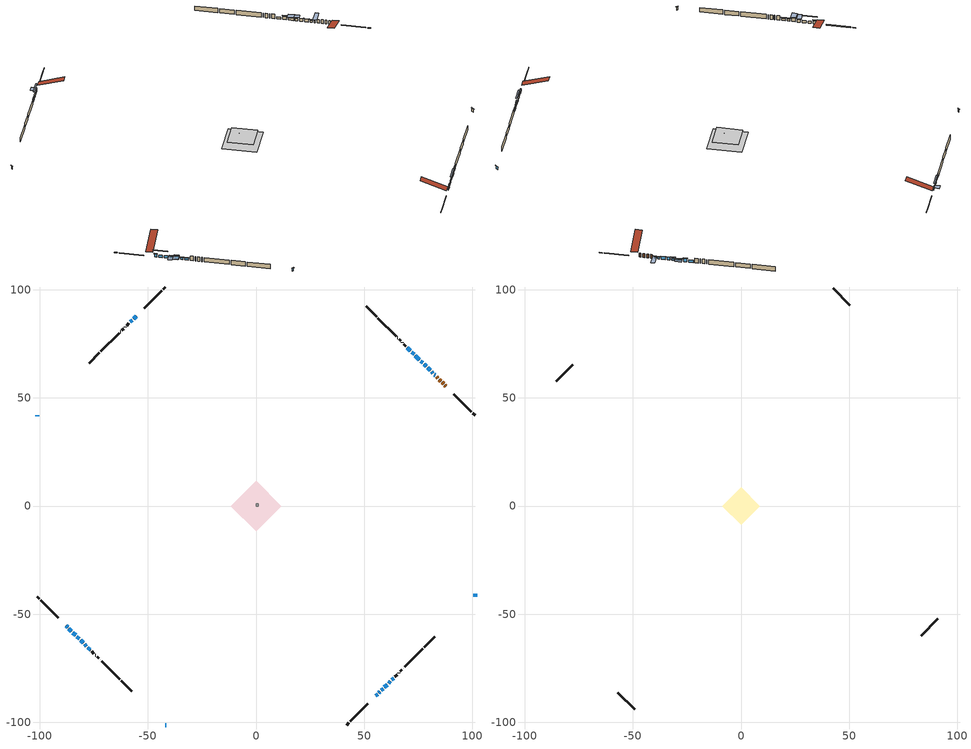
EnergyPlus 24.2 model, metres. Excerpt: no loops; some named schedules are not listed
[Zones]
conditioned space
 floor outside (Floor1 construction): -2.48,0 0,2.48 2.48,0 0,-2.48 z0
 floor outside (Floor2 construction): -3.28,0 0,3.28 3.28,0 0,-3.28 z0
 floor adiabatic (AdiabaticFloorConstruction): -11.78,0 0,11.78 11.78,0 0,-11.78 z0
 floor foundation (Slab1 construction): -8.3,3.08 -3.08,8.3 8.3,-3.08 3.08,-8.3 z0
 wall outside (RimJoist1 construction): 41.93,-101.23 42.93,-100.23 / -101.23,-41.93 -100.23,-42.93 / -41.93,101.23 -42.93,100.23 / 101.23,41.93 100.23,42.93 z0:0.3
 wall outside (RimJoist2 construction): 43.59,-99.57 51.72,-91.44 / -99.57,-43.59 -91.44,-51.72 / -43.59,99.57 -51.72,91.44 / 99.57,43.59 91.44,51.72 z0:0.3
 wall outside (AdiabaticWallConstruction 1): 87.8,55.36 87.33,55.83 / 86.67,56.49 86.06,57.1 / 85.4,57.76 84.76,58.4 / 84.1,59.06 83.47,59.69 z0:2.03
 wall outside (AdiabaticWallConstruction): 82.82,60.34 82.44,60.72 z0:0.94; 55.36,-87.8 56.19,-86.97 z0:0.46; -101.23,41.93 -101.23,41.37 / -41.93,-101.23 -41.37,-101.23 / 56.85,-86.32 57.24,-85.92 / 59.38,-83.78 60.6,-82.56 / 80.51,62.65 79.29,63.87 / 78.64,64.52 77.67,65.49 / -82.77,-60.39 -81.73,-61.43 / 101.23,-41.93 101.23,-40.56 z0:1.47; 57.9,-85.26 58.72,-84.44 / 81.78,61.38 81.17,61.99 z0:0.97; -87.8,-55.36 -87.11,-56.05 z0:1.6; 77.01,66.15 76.18,66.98 z0:1.37; -86.46,-56.7 -85.34,-57.82 / 61.26,-81.9 62.08,-81.08 / 75.53,67.63 73.7,69.46 / -55.36,87.8 -56.58,86.58 / -57.24,85.92 -58.07,85.09 / -79.2,-63.96 -78.37,-64.79 / -77.71,-65.45 -76.6,-66.56 / 62.74,-80.42 63.57,-79.6 z0:1.17; -84.69,-58.47 -83.43,-59.73 / 71.34,71.82 69.99,73.17 z0:1.22; -81.07,-62.09 -79.85,-63.31 z0:1.93; 73.04,70.12 72,71.16 z0:1.78
 wall outside (Wall1 construction): 64.22,-78.94 65.24,-77.92 / -75.94,-67.22 -74.93,-68.24 / -58.72,84.44 -59.74,83.42 / 69.33,73.83 68.31,74.85 z0:2.44
 wall outside (Wall2 construction): 65.9,-77.27 66.02,-77.14 / -74.27,-68.89 -74.14,-69.02 / -60.4,82.76 -60.52,82.64 / 67.66,75.5 67.53,75.63 z0:2.44
 wall outside (Wall3 construction): 66.68,-76.48 67.44,-75.72 / -73.49,-69.67 -72.72,-70.44 / -61.18,81.98 -61.94,81.22 / 66.87,76.29 66.11,77.05 z0:2.44
 wall outside (Wall4 construction): 68.1,-75.06 68.17,-74.99 / -72.06,-71.1 -72,-71.17 / -62.6,80.56 -62.67,80.49 / 65.45,77.71 65.38,77.78 z0:2.44
 wall outside (Wall5 construction): 68.83,-74.34 77.18,-65.98 / -71.34,-71.82 -62.98,-80.18 / -63.33,79.83 -71.68,71.48 / 64.73,78.43 56.37,86.79 z0:2.44
 wall outside (Wall6 construction): 77.84,-65.32 82.62,-60.54 / -62.32,-80.84 -57.54,-85.62 / -72.34,70.82 -77.12,66.04 / 55.71,87.45 50.93,92.23 z0:2.44
 window (WindowConstruction 23): 82.81,60.35 82.44,60.72 z0:0.94
 window (WindowConstruction 7): 55.36,-87.8 56.19,-86.97 z0:0.46
 window (WindowConstruction 8): -101.23,41.93 -101.23,41.37 z0:1.47
 window (WindowConstruction 9): -41.93,-101.23 -41.37,-101.23 z0:1.47
 window (WindowConstruction 10): 56.85,-86.31 57.24,-85.92 z0:1.47
 window (WindowConstruction 11): 57.9,-85.26 58.72,-84.44 z0:0.97
 window (WindowConstruction 12): 59.38,-83.78 60.6,-82.56 z0:1.47
 window (WindowConstruction 13): 81.78,61.38 81.17,61.99 z0:0.97
 window (WindowConstruction 14): 80.51,62.65 79.29,63.87 z0:1.47
 window (WindowConstruction 24): -87.8,-55.36 -87.11,-56.05 z0:1.6
 window (WindowConstruction 15): 78.64,64.52 77.67,65.49 z0:1.47
 window (WindowConstruction 25): 77.01,66.15 76.18,66.98 z0:1.37
 window (WindowConstruction 16): -86.46,-56.7 -85.34,-57.82 z0:1.17
 window (WindowConstruction 17): 61.26,-81.9 62.08,-81.08 z0:1.17
 window (WindowConstruction 18): 75.53,67.63 73.7,69.46 z0:1.17
 window (WindowConstruction 19): -55.36,87.8 -56.58,86.58 z0:1.17
 window (WindowConstruction 20): -57.24,85.92 -58.07,85.09 z0:1.17
 window (WindowConstruction): -84.69,-58.47 -83.43,-59.73 z0:1.22
 window (WindowConstruction 21): -82.77,-60.39 -81.73,-61.43 z0:1.47
 window (WindowConstruction 22): -81.07,-62.09 -79.85,-63.31 z0:1.93
 window (WindowConstruction 1): -79.2,-63.97 -78.37,-64.79 z0:1.17
 window (WindowConstruction 2): 73.04,70.12 72,71.16 z0:1.78
 window (WindowConstruction 3): -77.71,-65.45 -76.6,-66.56 z0:1.17
 window (WindowConstruction 4): 101.23,-41.93 101.23,-40.56 z0:1.47
 window (WindowConstruction 5): 62.74,-80.42 63.56,-79.6 z0:1.17
 window (WindowConstruction 6): 71.34,71.82 69.99,73.17 z0:1.22
 door (Door): 87.8,55.36 87.33,55.83 z0:2.03
 door (Door 1): 86.67,56.49 86.06,57.1 z0:2.03
 door (Door 2): 85.4,57.76 84.76,58.4 z0:2.03
 door (Door 3): 84.1,59.06 83.47,59.69 z0:2.03
 ceiling adiabatic (AdiabaticFloorConstruction): 0,-11.78 11.78,0 0,11.78 -11.78,0 z0
furnace airloop ret air zone
 floor adiabatic (AdiabaticConst): 0,0 0,1 1,1 1,0 z0
 wall adiabatic (AdiabaticConst): 0,1 0,0 1,0 1,1 0,1 z0:1
 ceiling adiabatic (AdiabaticConst): 1,0 1,1 0,1 0,0 z1
attic - vented
 floor to conditioned space (Floor3 construction Reversed): -8.64,0 0,8.64 8.64,0 0,-8.64 z2.44
 floor to conditioned space (Floor4 construction Reversed): -2.77,0 0,2.77 2.77,0 0,-2.77 z2.44
 wall outside (Wall7 construction): 83.28,-59.88 90.96,-52.2 / -56.88,-86.28 -49.2,-93.96 / -77.78,65.38 -85.46,57.7 / 50.27,92.89 42.59,100.57 z0:2.44
 roof outside (Roof1 construction): 54.71,-88.45,2.44 45.88,-79.63,6.6 43.55,-81.95,6.6 52.38,-90.78,2.44; -88.45,-54.71,2.44 -79.63,-45.88,6.6 -81.95,-43.55,6.6 -90.78,-52.38,2.44; -54.71,88.45,2.44 -45.88,79.63,6.6 -43.55,81.95,6.6 -52.38,90.78,2.44; 88.45,54.71,2.44 79.63,45.88,6.6 81.95,43.55,6.6 90.78,52.38,2.44
shading: 82.01,61.15 83.25,59.92 87.34,64.01 86.1,65.25 z1.55; 56.4,-86.76 55.15,-88.01 55.48,-88.33 56.73,-87.09 z0.76; -101.23,41.07 -101.23,42.23 -101.53,42.23 -101.53,41.07 z1.77; -41.07,-101.23 -42.23,-101.23 -42.23,-101.53 -41.07,-101.53 z1.77; 57.45,-85.71 56.64,-86.53 56.96,-86.85 57.78,-86.03 z1.77; 58.93,-84.23 57.69,-85.47 57.9,-85.69 59.15,-84.44 z1.26; 60.81,-82.35 59.17,-83.99 59.38,-84.2 61.02,-82.56 z1.77; 80.96,62.2 81.99,61.17 82.32,61.49 81.28,62.53 z1.26; 79.08,64.08 80.72,62.44 80.94,62.65 79.29,64.29 z1.77; -86.9,-56.26 -88.01,-55.15 -88.33,-55.48 -87.23,-56.58 z1.9; 77.46,65.7 78.85,64.31 79.06,64.52 77.67,65.92 z1.77; 75.75,67.41 77.44,65.72 78.73,67.01 77.05,68.7 z1.98; -83.41,-59.75 -88.39,-54.77 -88.72,-55.09 -83.73,-60.08 z3.91; 64.02,-79.14 59.32,-83.84 59.64,-84.17 64.35,-79.47 z3.91; 73.49,69.67 75.74,67.42 77.68,69.36 75.42,71.61 z1.47; -56.79,86.37 -55.15,88.01 -57.09,89.95 -58.73,88.3 z1.47; -60,83.16 -55.3,87.86 -55.63,88.18 -60.33,83.48 z3.91; -81.52,-61.64 -82.98,-60.18 -85.57,-62.77 -84.11,-64.23 z1.77; -79.64,-63.52 -81.29,-61.88 -83.87,-64.46 -82.23,-66.11 z2.23; -78.16,-65 -79.41,-63.75 -79.73,-64.08 -78.48,-65.33 z1.47; 71.79,71.37 73.25,69.91 73.46,70.12 72,71.58 z2.08; -76.39,-66.77 -77.92,-65.24 -78.25,-65.56 -76.71,-67.1 z1.47; 101.23,-40.26 101.23,-42.23 101.53,-42.23 101.53,-40.26 z1.77; 63.78,-79.38 62.53,-80.63 62.85,-80.96 64.1,-79.71 z1.47
[Building]
Building 1: Terrain=Suburbs
[Site:Location]
Calgary Intl AP_AB: Latitude {deg}=51.11; Longitude {deg}=-114.02; Time Zone {hr}=-7; Elevation {m}=1084; Keep Site Location Information=Yes
[Site:GroundTemperature:Shallow]
0.326196, -1.55603, -1.70677, -0.813554, 2.7722, 6.34125, 9.43543, 11.3955, 11.562, 9.96783, 6.95256, 3.49299
[Site:WaterMainsTemperature]
Calculation Method=Schedule; Temperature Schedule=mains temperature schedule
[Material] Roughness=Rough; Thermal Absorptance=0.9
Name | Thickness {m} | Conductivity {W/m-K} | Density {kg/m3} | Specific Heat {J/kg-K} | Solar Absorptance | Visible Absorptance
asphalt or fiberglass shingles | 0.00635 | 0.162714 | 1121.4 | 1465.45 | 0.4 | 0.4
ceiling loosefill ins | 0.169333 | 0.0480833 | 16.02 | 1046.75 | 0.7 | 0.7
ceiling stud and cavity | 0.1397 | 0.14504 | 65.682 | 1177.47 | 0.7 | 0.7
ceiling stud and cavity 1 | 0.1397 | 0.144512 | 65.682 | 1177.47 | 0.7 | 0.7
concrete 4.0 in. | 0.1016 | 1.803125 | 2242.8 | 837.4 | 0.7 | 0.7
door material | 0.04445 | 0.0451087 | 512.64 | 1214.23 | 0.7 | 0.7
door material 1 | 0.04445 | 0.0639163 | 512.64 | 1214.23 | 0.7 | 0.7
floor covering | 0.0127 | 0.0433444 | 54.468 | 1339.84 | 0.6 | 0.6
floor rigid ins | 0.103632 | 0.029427 | 32.04 | 1214.23 | 0.7 | 0.7
floor rigid ins 1; wall rigid ins 1 | 0.512978 | 0.029427 | 32.04 | 1214.23 | 0.7 | 0.7
floor stud and cavity | 0.1397 | 0.137931 | 92.3553 | 1139.71 | 0.7 | 0.7
floor stud and cavity 1 | 0.1397 | 0.136039 | 92.3553 | 1139.71 | 0.7 | 0.7
floor stud and cavity 2 | 0.1397 | 1.75129 | 37.0049 | 1207.88 | 0.7 | 0.7
furniture material conditioned space 1 | 0.1524 | 0.115458 | 640.8 | 1214.23 | 0.6 | 0.6
gypsum board | 0.0127 | 0.160291 | 801 | 837.4 | 0.6 | 0.6
osb sheathing 0.5 in. | 0.0127 | 0.115458 | 512.64 | 1214.23 | 0.7 | 0.7
osb sheathing 0.75 in. | 0.01905 | 0.115458 | 512.64 | 1214.23 | 0.7 | 0.7
osb sheathing 2.0 in. | 0.0508 | 0.115458 | 512.64 | 1214.23 | 0.7 | 0.7
rim joist rigid ins; wall rigid ins | 0.051816 | 0.029427 | 32.04 | 1214.23 | 0.7 | 0.7
rim joist stud and cavity | 0.0508 | 0.0516488 | 125.044 | 1163.47 | 0.6 | 0.6
rim joist stud and cavity 1 | 0.0508 | 0.0496917 | 125.044 | 1163.47 | 0.6 | 0.6
wall stud and cavity | 0.1397 | 0.251873 | 139.0536 | 1170.24 | 0.7 | 0.7
wall stud and cavity 1 | 0.1397 | 0.148021 | 139.0536 | 1170.24 | 0.7 | 0.7
wall stud and cavity 2 | 0.1397 | 0.144253 | 139.0536 | 1170.24 | 0.7 | 0.7
wall stud and cavity 3 | 0.1397 | 0.0740787 | 139.0536 | 1170.24 | 0.7 | 0.7
wall stud and cavity 4 | 0.1397 | 0.219171 | 139.0536 | 1170.24 | 0.7 | 0.7
wall stud and cavity 5 | 0.1397 | 0.224124 | 139.0536 | 1170.24 | 0.7 | 0.7
wall stud and cavity 6 | 0.0889 | 6.9971 | 50.32683 | 1063.81 | 0.6 | 0.6
wall stud and cavity 7 | 0.0889 | 0.380278 | 52.3479 | 1209.89 | 0.7 | 0.7
wall stud and cavity 8 | 0.0889 | 0.391764 | 83.0341 | 1211.67 | 0.7 | 0.7
wood siding | 0.0254 | 0.102417 | 544.68 | 1172.36 | 0.4 | 0.4
wood siding 1 | 0.00254 | 0.102417 | 544.68 | 1172.36 | 0.4 | 0.4
wood siding 2; wood siding 3; wood siding 4 | 0.0254 | 0.102417 | 544.68 | 1172.36 | 0.7 | 0.7
[Material:NoMass]
Adiabatic: Roughness=Rough; Thermal Resistance {m2-K/W}=176.1; Thermal Absorptance=0.9; Solar Absorptance=0.7; Visible Absorptance=0.7
[WindowMaterial:SimpleGlazingSystem]
Name | U-Factor {W/m2-K} | Solar Heat Gain Coefficient
WindowMaterial | 2.78563 | 0.68
WindowMaterial 1 | 0.980591 | 0.25
WindowMaterial 10 | 1.00841 | 0.24
WindowMaterial 11 | 1.0016 | 0.24
WindowMaterial 12 | 2.77711 | 0.55
WindowMaterial 13 | 2.77995 | 0.57
WindowMaterial 14 | 0.926082 | 0.25
WindowMaterial 15 | 2.79414 | 0.63
WindowMaterial 16 | 2.75497 | 0.59
WindowMaterial 17 | 2.779381 | 0.66
WindowMaterial 18 | 2.78052 | 0.67
WindowMaterial 2 | 0.907912 | 0.26
WindowMaterial 3 | 2.78847 | 0.61
WindowMaterial 4 | 0.934031 | 0.25
WindowMaterial 5 | 2.78449 | 0.59
WindowMaterial 6 | 2.79017 | 0.63
WindowMaterial 7 | 2.76405 | 0.47
WindowMaterial 8 | 2.77314 | 0.52
WindowMaterial 9 | 2.76462 | 0.62
[Construction]
AdiabaticConst: Adiabatic
AdiabaticFloorConstruction: floor stud and cavity 2, floor rigid ins 1, osb sheathing 0.75 in., floor covering
AdiabaticWallConstruction: wood siding 3, wall rigid ins 1, wall stud and cavity 7, gypsum board
AdiabaticWallConstruction 1: wood siding 4, wall rigid ins 1, wall stud and cavity 7, gypsum board
Door; Door 1; Door 2: door material
Door 3: door material 1
Floor1 construction: floor stud and cavity, floor rigid ins, osb sheathing 0.75 in., floor covering
Floor2 construction: floor stud and cavity 1, floor rigid ins, osb sheathing 0.75 in., floor covering
Floor3 construction Reversed: gypsum board, ceiling stud and cavity, ceiling loosefill ins
Floor4 construction Reversed: gypsum board, ceiling stud and cavity 1, ceiling loosefill ins
furniture construction conditioned space 1: furniture material conditioned space 1
PartitionWallConstruction: gypsum board, wall stud and cavity 8, gypsum board
RimJoist1 construction: wood siding 2, rim joist rigid ins, osb sheathing 2.0 in., rim joist stud and cavity
RimJoist2 construction: wood siding 2, rim joist rigid ins, osb sheathing 2.0 in., rim joist stud and cavity 1
Roof1 construction: asphalt or fiberglass shingles
Slab1 construction: concrete 4.0 in.
Wall1 construction: wood siding, wall rigid ins, osb sheathing 0.5 in., wall stud and cavity, gypsum board
Wall2 construction: wood siding, osb sheathing 0.5 in., wall stud and cavity 1, gypsum board
Wall3 construction: wood siding, osb sheathing 0.5 in., wall stud and cavity 2, gypsum board
Wall4 construction: wood siding, osb sheathing 0.5 in., wall stud and cavity 3, gypsum board
Wall5 construction: wood siding, wall rigid ins, osb sheathing 0.5 in., wall stud and cavity 4, gypsum board
Wall6 construction: wood siding, wall rigid ins, osb sheathing 0.5 in., wall stud and cavity 5, gypsum board
Wall7 construction: wood siding 1, wall stud and cavity 6
WindowConstruction: WindowMaterial
WindowConstruction 1: WindowMaterial 1
WindowConstruction 10: WindowMaterial 9
WindowConstruction 11: WindowMaterial 10
WindowConstruction 12; WindowConstruction 14: WindowMaterial 11
WindowConstruction 13: WindowMaterial 12
WindowConstruction 15; WindowConstruction 4: WindowMaterial 4
WindowConstruction 16; WindowConstruction 3: WindowMaterial 3
WindowConstruction 17; WindowConstruction 20; WindowConstruction 5: WindowMaterial 5
WindowConstruction 18; WindowConstruction 19: WindowMaterial 13
WindowConstruction 2: WindowMaterial 2
WindowConstruction 21: WindowMaterial 14
WindowConstruction 22: WindowMaterial 15
WindowConstruction 23: WindowMaterial 16
WindowConstruction 24: WindowMaterial 17
WindowConstruction 25: WindowMaterial 18
WindowConstruction 6: WindowMaterial 6
WindowConstruction 7: WindowMaterial 7
WindowConstruction 8; WindowConstruction 9: WindowMaterial 8
[Zone] Multiplier=1
Name | Volume {m3} | Part of Total Floor Area
attic - vented | 111.229 | Yes
conditioned space | 802.3 | Yes
furnace airloop ret air zone | 1 | No
[Space]
Name | Zone | Volume {m3} | Space Type
attic - vented 1 | attic - vented | 111.229
conditioned space 1 | conditioned space | 802.3
furnace airloop ret air space | furnace airloop ret air zone |  | Plenum Space Type
[OtherEquipment] Design Level Calculation Method=EquipmentLevel
Name | Fuel Type | Zone or ZoneList or Space or SpaceList | Schedule | Design Level {W} | Fraction Latent | Fraction Radiant | Fraction Lost
furnace airloop_0 RetCondToDZ; furnace airloop_0 SupCondToDZ; furnace airloop_0 SupSensLkToDZ | None | attic - vented 1 | Always On Discrete | 0 | 0 | 0 | 0
furnace airloop_0 SupLatLkToDZ | None | attic - vented 1 | Always On Discrete | 0 | 1 | 0 | 0
clothes dryer 1 | Electricity | conditioned space 1 | clothes dryer schedule | 0 | 0.015 | 0.081 | 0.85
cooking range 1 | Electricity | conditioned space 1 | cooking range schedule | 0 | 0.08 | 0.432 | 0.2
furnace airloop_0 SupCondToLv; furnace airloop_0 SupSensLkToCond; mech vent house fan sensible load | None | conditioned space 1 | Always On Discrete | 0 | 0 | 0 | 0
furnace airloop_0 SupLatLkToCond; mech vent house fan latent load | None | conditioned space 1 | Always On Discrete | 0 | 1 | 0 | 0
general water use latent | None | conditioned space 1 | general water use schedule | 62.594 | 1 | 0 | 0
general water use sensible | None | conditioned space 1 | general water use schedule | -61.6891 | 0 | 0.6 | 0
water heater energy adjustment1 | NaturalGas | conditioned space 1 | Always On Discrete | 0.01 | 0 | 0 | 1
furnace airloop_0 RetCondToRP; furnace airloop_0 RetSensLkToRP | None | furnace airloop ret air space | Always On Discrete | 0 | 0 | 0 | 0
furnace airloop_0 RetLatLkToRP | None | furnace airloop ret air space | Always On Discrete | 0 | 1 | 0 | 0
[ZoneInfiltration:DesignFlowRate] Schedule=Always On Discrete; Design Flow Rate Calculation Method=Flow/Zone; Design Flow Rate {m3/s}=0
Name | Zone or ZoneList or Space or SpaceList
attic_vented 1 duct leakage imbalance infil flow | attic - vented 1
infil flow; natural vent flow; whole house fan flow | conditioned space 1
[ZoneInfiltration:EffectiveLeakageArea]
infil attic - vented 1: Zone or Space=attic - vented 1; Schedule=Always On Discrete; Effective Air Leakage Area {cm2}=5641.03; Stack Coefficient=0.00045897; Wind Coefficient=1.44748e-05
[ZoneMixing] Schedule=Always On Continuous; Design Flow Rate Calculation Method=Flow/Zone; Design Flow Rate {m3/s}=0
Name | Zone or Space | Source Zone or Space
furnace airloop_0 ZoneMixCondToDZ mix; whole house fan mix | attic - vented | conditioned space
furnace airloop_0 ZoneMixDZToCond mix | conditioned space | attic - vented
[SurfaceProperty:ExposedFoundationPerimeter]
Slab1: Exposed Perimeter Calculation Method=TotalExposedPerimeter; Total Exposed Perimeter {m}=46.939
[InternalMass] Zone or ZoneList=conditioned space; Space or SpaceList=conditioned space 1
Name | Construction | Surface Area {m2}
furniture mass conditioned space 1 | furniture construction conditioned space 1 | 171.96
partition wall mass | PartitionWallConstruction | 429.899
[Lights]
interior lighting: Zone or ZoneList or Space or SpaceList=conditioned space 1; Schedule=interior lighting schedule; Design Level Calculation Method=LightingLevel; Lighting Level {W}=343.2; Return Air Fraction=0; Fraction Radiant=0.6; Fraction Visible=0.2; Fraction Replaceable=1
[People]
occupants: Zone or ZoneList or Space or SpaceList=conditioned space 1; Number of People Schedule=occupants schedule; Number of People Calculation Method=People; Number of People=3; Fraction Radiant=0.314171; Sensible Heat Fraction=0.56303; Activity Level Schedule=occupants activity schedule; Carbon Dioxide Generation Rate {m3/s-W}=0; Enable ASHRAE 55 Comfort Warnings=No; Mean Radiant Temperature Calculation Type=EnclosureAveraged
[ElectricEquipment] Zone or ZoneList or Space or SpaceList=conditioned space 1; Design Level Calculation Method=EquipmentLevel
Name | Schedule | Design Level {W} | Fraction Latent | Fraction Radiant | Fraction Lost
clothes dryer | clothes dryer schedule | 140.772 | 0.015 | 0.081 | 0.85
clothes washer | clothes washer schedule | 32.1985 | 0.03 | 0.162 | 0.7
cooking range | cooking range schedule | 215.147 | 0.08 | 0.432 | 0.2
dishwasher | dishwasher schedule | 66.8632 | 0.3 | 0.18 | 0.4
fridge | fridge schedule | 72.9452 | 0 | 0.6 | 0
mech vent bath fan 0 | mech vent bath fan 0 schedule | 50.2 | 0 | 0 | 1
mech vent bath fan 1 | mech vent bath fan 1 schedule | 50.2 | 0 | 0 | 1
mech vent bath fan 2 | mech vent bath fan 2 schedule | 50.2 | 0 | 0 | 1
mech vent house fan | mech vent house fan schedule | 0 | 0 | 0 | 1
mech vent house fan cfis | mech vent house fan cfis schedule | 0 | 0 | 0 | 0
mech vent range fan 0 | mech vent range fan 0 schedule | 57 | 0 | 0 | 1
misc plug loads | misc plug loads schedule | 494.7 | 0.045 | 0.513 | 0.1
whole house fan | Always On Discrete | 0 | 0 | 0 | 1
[SpaceList]
Plenum Space Type: furnace airloop ret air space
[AirLoopHVAC:ReturnPlenum]
Air Loop HVAC Return Plenum 1: Zone=furnace airloop ret air zone
[Foundation:Kiva]
Foundation Kiva 1: Initial Indoor Air Temperature {C}=18; Wall Height Above Grade {m}=0.1016; Wall Depth Below Slab {m}=0.2032
[Foundation:Kiva:Settings]
Soil Conductivity {W/m-K}=0.849921; Soil Density {kg/m3}=1842.3; Soil Specific Heat {J/kg-K}=418.7; Ground Solar Absorptivity=0.9; Ground Thermal Absorptivity=0.9; Ground Surface Roughness {m}=0.03; Far-Field Width {m}=40; Deep-Ground Boundary Condition=ZeroFlux; Deep-Ground Depth {m}=40; Minimum Cell Dimension {m}=0.2; Maximum Cell Growth Coefficient=3; Simulation Timestep=Timestep
[Exterior:Lights]
exterior lighting: Schedule=exterior lighting schedule; Design Level {W}=75.6
[EnergyManagementSystem:Sensor] Output:Variable or Output:Meter Index Key=attic - vented
Name | Output:Variable or Output:Meter
furnace_airloop_0_DZ_T_s | Zone Air Temperature
furnace_airloop_0_DZ_W_s | Zone Mean Air Humidity Ratio
[Schedule:Constant]
Name | Hourly Value
Always On Discrete; Always On Continuous; mech vent house fan schedule; mech vent house fan cfis schedule | 1
occupants activity schedule | 117.228
fridge schedule | 0
[Schedule:Week:Daily]
interior lighting schedule Week Rule - Jan1-Jan27: interior lighting schedule day, interior lighting schedule day, interior lighting schedule day, interior lighting schedule day, interior lighting schedule day, interior lighting schedule day, interior lighting schedule day, interior lighting schedule default day, interior lighting schedule default day, interior lighting schedule default day, interior lighting schedule default day, interior lighting schedule default day
interior lighting schedule Week Rule - Jan28-Feb3: interior lighting schedule day, interior lighting schedule day, interior lighting schedule day, interior lighting schedule day, interior lighting schedule day 1, interior lighting schedule day 1, interior lighting schedule day 1, interior lighting schedule default day, interior lighting schedule default day, interior lighting schedule default day, interior lighting schedule default day, interior lighting schedule default day
interior lighting schedule Week Rule - Feb4-Feb24: interior lighting schedule day 1, interior lighting schedule day 1, interior lighting schedule day 1, interior lighting schedule day 1, interior lighting schedule day 1, interior lighting schedule day 1, interior lighting schedule day 1, interior lighting schedule default day, interior lighting schedule default day, interior lighting schedule default day, interior lighting schedule default day, interior lighting schedule default day
interior lighting schedule Week Rule - Feb25-Mar3: interior lighting schedule day 1, interior lighting schedule day 1, interior lighting schedule day 1, interior lighting schedule day 1, interior lighting schedule day 2, interior lighting schedule day 2, interior lighting schedule day 2, interior lighting schedule default day, interior lighting schedule default day, interior lighting schedule default day, interior lighting schedule default day, interior lighting schedule default day
interior lighting schedule Week Rule - Mar4-Mar31: interior lighting schedule day 2, interior lighting schedule day 2, interior lighting schedule day 2, interior lighting schedule day 2, interior lighting schedule day 2, interior lighting schedule day 2, interior lighting schedule day 2, interior lighting schedule default day, interior lighting schedule default day, interior lighting schedule default day, interior lighting schedule default day, interior lighting schedule default day
interior lighting schedule Week Rule - Apr1-Apr28: interior lighting schedule day 3, interior lighting schedule day 3, interior lighting schedule day 3, interior lighting schedule day 3, interior lighting schedule day 3, interior lighting schedule day 3, interior lighting schedule day 3, interior lighting schedule default day, interior lighting schedule default day, interior lighting schedule default day, interior lighting schedule default day, interior lighting schedule default day
interior lighting schedule Week Rule - Apr29-May5: interior lighting schedule day 3, interior lighting schedule day 3, interior lighting schedule day 4, interior lighting schedule day 4, interior lighting schedule day 4, interior lighting schedule day 4, interior lighting schedule day 4, interior lighting schedule default day, interior lighting schedule default day, interior lighting schedule default day, interior lighting schedule default day, interior lighting schedule default day
interior lighting schedule Week Rule - May6-May26: interior lighting schedule day 4, interior lighting schedule day 4, interior lighting schedule day 4, interior lighting schedule day 4, interior lighting schedule day 4, interior lighting schedule day 4, interior lighting schedule day 4, interior lighting schedule default day, interior lighting schedule default day, interior lighting schedule default day, interior lighting schedule default day, interior lighting schedule default day
interior lighting schedule Week Rule - May27-Jun2: interior lighting schedule day 4, interior lighting schedule day 4, interior lighting schedule day 4, interior lighting schedule day 4, interior lighting schedule day 4, interior lighting schedule day 5, interior lighting schedule day 5, interior lighting schedule default day, interior lighting schedule default day, interior lighting schedule default day, interior lighting schedule default day, interior lighting schedule default day
interior lighting schedule Week Rule - Jun3-Jun30: interior lighting schedule day 5, interior lighting schedule day 5, interior lighting schedule day 5, interior lighting schedule day 5, interior lighting schedule day 5, interior lighting schedule day 5, interior lighting schedule day 5, interior lighting schedule default day, interior lighting schedule default day, interior lighting schedule default day, interior lighting schedule default day, interior lighting schedule default day
interior lighting schedule Week Rule - Jul1-Jul28: interior lighting schedule day 6, interior lighting schedule day 6, interior lighting schedule day 6, interior lighting schedule day 6, interior lighting schedule day 6, interior lighting schedule day 6, interior lighting schedule day 6, interior lighting schedule default day, interior lighting schedule default day, interior lighting schedule default day, interior lighting schedule default day, interior lighting schedule default day
interior lighting schedule Week Rule - Jul29-Aug4: interior lighting schedule day 6, interior lighting schedule day 6, interior lighting schedule day 6, interior lighting schedule day 7, interior lighting schedule day 7, interior lighting schedule day 7, interior lighting schedule day 7, interior lighting schedule default day, interior lighting schedule default day, interior lighting schedule default day, interior lighting schedule default day, interior lighting schedule default day
interior lighting schedule Week Rule - Aug5-Aug25: interior lighting schedule day 7, interior lighting schedule day 7, interior lighting schedule day 7, interior lighting schedule day 7, interior lighting schedule day 7, interior lighting schedule day 7, interior lighting schedule day 7, interior lighting schedule default day, interior lighting schedule default day, interior lighting schedule default day, interior lighting schedule default day, interior lighting schedule default day
interior lighting schedule Week Rule - Aug26-Sep1: interior lighting schedule day 7, interior lighting schedule day 7, interior lighting schedule day 7, interior lighting schedule day 7, interior lighting schedule day 7, interior lighting schedule day 7, interior lighting schedule day 8, interior lighting schedule default day, interior lighting schedule default day, interior lighting schedule default day, interior lighting schedule default day, interior lighting schedule default day
interior lighting schedule Week Rule - Sep2-Sep29: interior lighting schedule day 8, interior lighting schedule day 8, interior lighting schedule day 8, interior lighting schedule day 8, interior lighting schedule day 8, interior lighting schedule day 8, interior lighting schedule day 8, interior lighting schedule default day, interior lighting schedule default day, interior lighting schedule default day, interior lighting schedule default day, interior lighting schedule default day
interior lighting schedule Week Rule - Sep30-Oct6: interior lighting schedule day 8, interior lighting schedule day 9, interior lighting schedule day 9, interior lighting schedule day 9, interior lighting schedule day 9, interior lighting schedule day 9, interior lighting schedule day 9, interior lighting schedule default day, interior lighting schedule default day, interior lighting schedule default day, interior lighting schedule default day, interior lighting schedule default day
interior lighting schedule Week Rule - Oct7-Oct27: interior lighting schedule day 9, interior lighting schedule day 9, interior lighting schedule day 9, interior lighting schedule day 9, interior lighting schedule day 9, interior lighting schedule day 9, interior lighting schedule day 9, interior lighting schedule default day, interior lighting schedule default day, interior lighting schedule default day, interior lighting schedule default day, interior lighting schedule default day
interior lighting schedule Week Rule - Oct28-Nov3: interior lighting schedule day 9, interior lighting schedule day 9, interior lighting schedule day 9, interior lighting schedule day 9, interior lighting schedule day 10, interior lighting schedule day 10, interior lighting schedule day 10, interior lighting schedule default day, interior lighting schedule default day, interior lighting schedule default day, interior lighting schedule default day, interior lighting schedule default day
interior lighting schedule Week Rule - Nov4-Nov24: interior lighting schedule day 10, interior lighting schedule day 10, interior lighting schedule day 10, interior lighting schedule day 10, interior lighting schedule day 10, interior lighting schedule day 10, interior lighting schedule day 10, interior lighting schedule default day, interior lighting schedule default day, interior lighting schedule default day, interior lighting schedule default day, interior lighting schedule default day
interior lighting schedule Week Rule - Nov25-Dec1: interior lighting schedule day 10, interior lighting schedule day 10, interior lighting schedule day 10, interior lighting schedule day 10, interior lighting schedule day 10, interior lighting schedule day 10, interior lighting schedule day 11, interior lighting schedule default day, interior lighting schedule default day, interior lighting schedule default day, interior lighting schedule default day, interior lighting schedule default day
clothes dryer schedule Week Rule - Jan1-Dec31: clothes dryer schedule day, clothes dryer schedule day, clothes dryer schedule day, clothes dryer schedule day, clothes dryer schedule day, clothes dryer schedule day, clothes dryer schedule day, clothes dryer schedule default day, clothes dryer schedule default day, clothes dryer schedule default day, clothes dryer schedule default day, clothes dryer schedule default day
cooking range schedule Week Rule - Jan1-Dec31: cooking range schedule day, cooking range schedule day, cooking range schedule day, cooking range schedule day, cooking range schedule day, cooking range schedule day, cooking range schedule day, cooking range schedule default day, cooking range schedule default day, cooking range schedule default day, cooking range schedule default day, cooking range schedule default day
general water use schedule Week Rule - Jan1-Dec31: general water use schedule day, general water use schedule day, general water use schedule day, general water use schedule day, general water use schedule day, general water use schedule day, general water use schedule day, general water use schedule default day, general water use schedule default day, general water use schedule default day, general water use schedule default day, general water use schedule default day
[Schedule:Year]
interior lighting schedule: interior lighting schedule Week Rule - Jan1-Jan27, 1, 1, 1, 27, interior lighting schedule Week Rule - Jan28-Feb3, 1, 28, 2, 3, interior lighting schedule Week Rule - Feb4-Feb24, 2, 4, 2, 24, interior lighting schedule Week Rule - Feb25-Mar3, 2, 25, 3, 3, interior lighting schedule Week Rule - Mar4-Mar31, 3, 4, 3, 31, interior lighting schedule Week Rule - Apr1-Apr28, 4, 1, 4, 28, interior lighting schedule Week Rule - Apr29-May5, 4, 29, 5, 5, interior lighting schedule Week Rule - May6-May26, 5, 6, 5, 26, interior lighting schedule Week Rule - May27-Jun2, 5, 27, 6, 2, interior lighting schedule Week Rule - Jun3-Jun30, 6, 3, 6, 30, interior lighting schedule Week Rule - Jul1-Jul28, 7, 1, 7, 28, interior lighting schedule Week Rule - Jul29-Aug4, 7, 29, 8, 4, interior lighting schedule Week Rule - Aug5-Aug25, 8, 5, 8, 25, interior lighting schedule Week Rule - Aug26-Sep1, 8, 26, 9, 1, interior lighting schedule Week Rule - Sep2-Sep29, 9, 2, 9, 29, interior lighting schedule Week Rule - Sep30-Oct6, 9, 30, 10, 6, interior lighting schedule Week Rule - Oct7-Oct27, 10, 7, 10, 27, interior lighting schedule Week Rule - Oct28-Nov3, 10, 28, 11, 3, interior lighting schedule Week Rule - Nov4-Nov24, 11, 4, 11, 24, interior lighting schedule Week Rule - Nov25-Dec1, 11, 25, 12, 1, interior lighting schedule Week Rule - Dec2-Dec31, 12, 2, 12, 31
occupants schedule: occupants schedule Week Rule - Jan1-Dec31, 1, 1, 12, 31
clothes dryer schedule: clothes dryer schedule Week Rule - Jan1-Dec31, 1, 1, 12, 31
clothes washer schedule: clothes washer schedule Week Rule - Jan1-Dec31, 1, 1, 12, 31
cooking range schedule: cooking range schedule Week Rule - Jan1-Dec31, 1, 1, 12, 31
dishwasher schedule: dishwasher schedule Week Rule - Jan1-Dec31, 1, 1, 12, 31
mech vent bath fan 0 schedule: mech vent bath fan 0 schedule Week Rule - Jan1-Dec31, 1, 1, 12, 31
mech vent bath fan 1 schedule: mech vent bath fan 1 schedule Week Rule - Jan1-Dec31, 1, 1, 12, 31
mech vent bath fan 2 schedule: mech vent bath fan 2 schedule Week Rule - Jan1-Dec31, 1, 1, 12, 31
mech vent range fan 0 schedule: mech vent range fan 0 schedule Week Rule - Jan1-Dec31, 1, 1, 12, 31
misc plug loads schedule: misc plug loads schedule Week Rule - Jan1-Dec31, 1, 1, 12, 31
general water use schedule: general water use schedule Week Rule - Jan1-Dec31, 1, 1, 12, 31
exterior lighting schedule: exterior lighting schedule Week Rule - Jan1-Jan27, 1, 1, 1, 27, exterior lighting schedule Week Rule - Jan28-Feb3, 1, 28, 2, 3, exterior lighting schedule Week Rule - Feb4-Feb24, 2, 4, 2, 24, exterior lighting schedule Week Rule - Feb25-Mar3, 2, 25, 3, 3, exterior lighting schedule Week Rule - Mar4-Mar31, 3, 4, 3, 31, exterior lighting schedule Week Rule - Apr1-Apr28, 4, 1, 4, 28, exterior lighting schedule Week Rule - Apr29-May5, 4, 29, 5, 5, exterior lighting schedule Week Rule - May6-May26, 5, 6, 5, 26, exterior lighting schedule Week Rule - May27-Jun2, 5, 27, 6, 2, exterior lighting schedule Week Rule - Jun3-Jun30, 6, 3, 6, 30, exterior lighting schedule Week Rule - Jul1-Jul28, 7, 1, 7, 28, exterior lighting schedule Week Rule - Jul29-Aug4, 7, 29, 8, 4, exterior lighting schedule Week Rule - Aug5-Aug25, 8, 5, 8, 25, exterior lighting schedule Week Rule - Aug26-Sep1, 8, 26, 9, 1, exterior lighting schedule Week Rule - Sep2-Sep29, 9, 2, 9, 29, exterior lighting schedule Week Rule - Sep30-Oct6, 9, 30, 10, 6, exterior lighting schedule Week Rule - Oct7-Oct27, 10, 7, 10, 27, exterior lighting schedule Week Rule - Oct28-Nov3, 10, 28, 11, 3, exterior lighting schedule Week Rule - Nov4-Nov24, 11, 4, 11, 24, exterior lighting schedule Week Rule - Nov25-Dec1, 11, 25, 12, 1, exterior lighting schedule Week Rule - Dec2-Dec31, 12, 2, 12, 31
[Schedule:Compact]
mains temperature schedule: Through: 01/01, For: AllDays, Until: 24:00, 5.30611, Through: 01/02, For: AllDays, Until: 24:00, 5.24556, Through: 01/03, For: AllDays, Until: 24:00, 5.18611, Through: 01/04, For: AllDays, Until: 24:00, 5.12778, Through: 01/05, For: AllDays, Until: 24:00, 5.07, Through: 01/06, For: AllDays, Until: 24:00, 5.01278, Through: 01/07, For: AllDays, Until: 24:00, 4.95722, Through: 01/08, For: AllDays, Until: 24:00, 4.90222, Through: 01/09, For: AllDays, Until: 24:00, 4.84778, Through: 01/10, For: AllDays, Until: 24:00, 4.795, Through: 01/11, For: AllDays, Until: 24:00, 4.74278, Through: 01/12, For: AllDays, Until: 24:00, 4.69167, Through: 01/13, For: AllDays, Until: 24:00, 4.64111, Through: 01/14, For: AllDays, Until: 24:00, 4.59222, Through: 01/15, For: AllDays, Until: 24:00, 4.54389, Through: 01/16, For: AllDays, Until: 24:00, 4.49722, Through: 01/17, For: AllDays, Until: 24:00, 4.45111, Through: 01/18, For: AllDays, Until: 24:00, 4.40611, Through: 01/19, For: AllDays, Until: 24:00, 4.36222, Through: 01/20, For: AllDays, Until: 24:00, 4.32, Through: 01/21, For: AllDays, Until: 24:00, 4.27833, Through: 01/22, For: AllDays, Until: 24:00, 4.23778, Through: 01/23, For: AllDays, Until: 24:00, 4.19833, Through: 01/24, For: AllDays, Until: 24:00, 4.16056, Through: 01/25, For: AllDays, Until: 24:00, 4.12333, Through: 01/26, For: AllDays, Until: 24:00, 4.08778, Through: 01/27, For: AllDays, Until: 24:00, 4.05278, Through: 01/28, For: AllDays, Until: 24:00, 4.01944, Through: 01/29, For: AllDays, Until: 24:00, 3.98722, Through: 01/30, For: AllDays, Until: 24:00, 3.95611, Through: 01/31, For: AllDays, Until: 24:00, 3.92667, Through: 02/01, For: AllDays, Until: 24:00, 3.89778, Through: 02/02, For: AllDays, Until: 24:00, 3.87056, Through: 02/03, For: AllDays, Until: 24:00, 3.84444, Through: 02/04, For: AllDays, Until: 24:00, 3.82, Through: 02/05, For: AllDays, Until: 24:00, 3.79611, Through: 02/06, For: AllDays, Until: 24:00, 3.77389, Through: 02/07, For: AllDays, Until: 24:00, 3.75333, Through: 02/08, For: AllDays, Until: 24:00, 3.73333, Through: 02/09, For: AllDays, Until: 24:00, 3.715, Through: 02/10, For: AllDays, Until: 24:00, 3.69778, Through: 02/11, For: AllDays, Until: 24:00, 3.68222, Through: 02/12, For: AllDays, Until: 24:00, 3.66778, Through: 02/13, For: AllDays, Until: 24:00, 3.65444, Through: 02/14, For: AllDays, Until: 24:00, 3.64278, Through: 02/15, For: AllDays, Until: 24:00, 3.63222, Through: 02/16, For: AllDays, Until: 24:00, 3.62278, Through: 02/17, For: AllDays, Until: 24:00, 3.615, Through: 02/18, For: AllDays, Until: 24:00, 3.60833, Through: 02/19, For: AllDays, Until: 24:00, 3.60333, Through: 02/20, For: AllDays, Until: 24:00, 3.59944, Through: 02/21, For: AllDays, Until: 24:00, 3.59667, Through: 02/22, For: AllDays, Until: 24:00, 3.59556, Through: 02/23, For: AllDays, Until: 24:00, 3.59556, Through: 02/24, For: AllDays, Until: 24:00, 3.59722, Through: 02/25, For: AllDays, Until: 24:00, 3.6, Through: 02/26, For: AllDays, Until: 24:00, 3.60389, Through: 02/27, For: AllDays, Until: 24:00, 3.60944, Through: 02/28, For: AllDays, Until: 24:00, 3.61611, Through: 03/01, For: AllDays, Until: 24:00, 3.62444, Through: 03/02, For: AllDays, Until: 24:00, 3.63333, Through: 03/03, For: AllDays, Until: 24:00, 3.64444, Through: 03/04, For: AllDays, Until: 24:00, 3.65611, Through: 03/05, For: AllDays, Until: 24:00, 3.67, Through: 03/06, For: AllDays, Until: 24:00, 3.68444, Through: 03/07, For: AllDays, Until: 24:00, 3.70056, Through: 03/08, For: AllDays, Until: 24:00, 3.71778, Through: 03/09, For: AllDays, Until: 24:00, 3.73611, Through: 03/10, For: AllDays, Until: 24:00, 3.75611, Through: 03/11, For: AllDays, Until: 24:00, 3.77722, Through: 03/12, For: AllDays, Until: 24:00, 3.79944, Through: 03/13, For: AllDays, Until: 24:00, 3.82333, Through: 03/14, For: AllDays, Until: 24:00, 3.84833, Through: 03/15, For: AllDays, Until: 24:00, 3.87444, Through: 03/16, For: AllDays, Until: 24:00, 3.90222, Through: 03/17, For: AllDays, Until: 24:00, 3.93056, Through: 03/18, For: AllDays, Until: 24:00, 3.96056, Through: 03/19, For: AllDays, Until: 24:00, 3.99167, Through: 03/20, For: AllDays, Until: 24:00, 4.02444, Through: 03/21, For: AllDays, Until: 24:00, 4.05778, Through: 03/22, For: AllDays, Until: 24:00, 4.09278, Through: 03/23, For: AllDays, Until: 24:00, 4.12833, Through: 03/24, For: AllDays, Until: 24:00, 4.16556, Through: 03/25, For: AllDays, Until: 24:00, 4.20389, Through: 03/26, For: AllDays, Until: 24:00, 4.24333, Through: 03/27, For: AllDays, Until: 24:00, 4.28389, Through: 03/28, For: AllDays, Until: 24:00, 4.32611, Through: 03/29, For: AllDays, Until: 24:00, 4.36889, Through: 03/30, For: AllDays, Until: 24:00, 4.41278, Through: 03/31, For: AllDays, Until: 24:00, 4.45778, Through: 04/01, For: AllDays, Until: 24:00, 4.50389, Through: 04/02, For: AllDays, Until: 24:00, 4.55111, Through: 04/03, For: AllDays, Until: 24:00, 4.59944, Through: 04/04, For: AllDays, Until: 24:00, 4.64833, Through: 04/05, For: AllDays, Until: 24:00, 4.69889, Through: 04/06, For: AllDays, Until: 24:00, 4.75, Through: 04/07, For: AllDays, Until: 24:00, 4.80222, Through: 04/08, For: AllDays, Until: 24:00, 4.85556, Through: 04/09, For: AllDays, Until: 24:00, 4.91, Through: 04/10, For: AllDays, Until: 24:00, 4.965, Through: 04/11, For: AllDays, Until: 24:00, 5.02111, Through: 04/12, For: AllDays, Until: 24:00, 5.07833, Through: 04/13, For: AllDays, Until: 24:00, 5.13611, Through: 04/14, For: AllDays, Until: 24:00, 5.195, Through: 04/15, For: AllDays, Until: 24:00, 5.25444, Through: 04/16, For: AllDays, Until: 24:00, 5.315, Through: 04/17, For: AllDays, Until: 24:00, 5.37611, Through: 04/18, For: AllDays, Until: 24:00, 5.43833, Through: 04/19, For: AllDays, Until: 24:00, 5.50111, Through: 04/20, For: AllDays, Until: 24:00, 5.565, Through: 04/21, For: AllDays, Until: 24:00, 5.62944, Through: 04/22, For: AllDays, Until: 24:00, 5.69444, Through: 04/23, For: AllDays, Until: 24:00, 5.76, Through: 04/24, For: AllDays, Until: 24:00, 5.82667, Through: 04/25, For: AllDays, Until: 24:00, 5.89389, Through: 04/26, For: AllDays, Until: 24:00, 5.96167, Through: 04/27, For: AllDays, Until: 24:00, 6.03056, Through: 04/28, For: AllDays, Until: 24:00, 6.09944, Through: 04/29, For: AllDays, Until: 24:00, 6.16944, Through: 04/30, For: AllDays, Until: 24:00, 6.23944, Through: 05/01, For: AllDays, Until: 24:00, 6.31056, Through: 05/02, For: AllDays, Until: 24:00, 6.38167, Through: 05/03, For: AllDays, Until: 24:00, 6.45333, Through: 05/04, For: AllDays, Until: 24:00, 6.52611, Through: 05/05, For: AllDays, Until: 24:00, 6.59889, Through: 05/06, For: AllDays, Until: 24:00, 6.67167, Through: 05/07, For: AllDays, Until: 24:00, 6.74556, Through: 05/08, For: AllDays, Until: 24:00, 6.81944, Through: 05/09, For: AllDays, Until: 24:00, 6.89389, Through: 05/10, For: AllDays, Until: 24:00, 6.96889, Through: 05/11, For: AllDays, Until: 24:00, 7.04389, Through: 05/12, For: AllDays, Until: 24:00, 7.11944, Through: 05/13, For: AllDays, Until: 24:00, 7.195, Through: 05/14, For: AllDays, Until: 24:00, 7.27111, Through: 05/15, For: AllDays, Until: 24:00, 7.34722, Through: 05/16, For: AllDays, Until: 24:00, 7.42389, Through: 05/17, For: AllDays, Until: 24:00, 7.50056, Through: 05/18, For: AllDays, Until: 24:00, 7.57722, Through: 05/19, For: AllDays, Until: 24:00, 7.65444, Through: 05/20, For: AllDays, Until: 24:00, 7.73167, Through: 05/21, For: AllDays, Until: 24:00, 7.80889, Through: 05/22, For: AllDays, Until: 24:00, 7.88611, Through: 05/23, For: AllDays, Until: 24:00, 7.96333, Through: 05/24, For: AllDays, Until: 24:00, 8.04111, Through: 05/25, For: AllDays, Until: 24:00, 8.11833, Through: 05/26, For: AllDays, Until: 24:00, 8.19611, Through: 05/27, For: AllDays, Until: 24:00, 8.27333, Through: 05/28, For: AllDays, Until: 24:00, 8.35056, Through: 05/29, For: AllDays, Until: 24:00, 8.42778, Through: 05/30, For: AllDays, Until: 24:00, 8.505, Through: 05/31, For: AllDays, Until: 24:00, 8.58222, Through: 06/01, For: AllDays, Until: 24:00, 8.65889, Through: 06/02, For: AllDays, Until: 24:00, 8.73556, Through: 06/03, For: AllDays, Until: 24:00, 8.81222, Through: 06/04, For: AllDays, Until: 24:00, 8.88889, Through: 06/05, For: AllDays, Until: 24:00, 8.965, Through: 06/06, For: AllDays, Until: 24:00, 9.04056, Through: 06/07, For: AllDays, Until: 24:00, 9.11611, Through: 06/08, For: AllDays, Until: 24:00, 9.19167, Through: 06/09, For: AllDays, Until: 24:00, 9.26667, Through: 06/10, For: AllDays, Until: 24:00, 9.34111, Through: 06/11, For: AllDays, Until: 24:00, 9.41556, Through: 06/12, For: AllDays, Until: 24:00, 9.48889, Through: 06/13, For: AllDays, Until: 24:00, 9.56278, Through: 06/14, For: AllDays, Until: 24:00, 9.63556, Through: 06/15, For: AllDays, Until: 24:00, 9.70833, Through: 06/16, For: AllDays, Until: 24:00, 9.78, Through: 06/17, For: AllDays, Until: 24:00, 9.85167, Through: 06/18, For: AllDays, Until: 24:00, 9.92278, Through: 06/19, For: AllDays, Until: 24:00, 9.99333, Through: 06/20, For: AllDays, Until: 24:00, 10.0633, Through: 06/21, For: AllDays, Until: 24:00, 10.1328, Through: 06/22, For: AllDays, Until: 24:00, 10.2011, Through: 06/23, For: AllDays, Until: 24:00, 10.2694, Through: 06/24, For: AllDays, Until: 24:00, 10.3367, Through: 06/25, For: AllDays, Until: 24:00, 10.4039, Through: 06/26, For: AllDays, Until: 24:00, 10.47, Through: 06/27, For: AllDays, Until: 24:00, 10.5356, Through: 06/28, For: AllDays, Until: 24:00, 10.6, Through: 06/29, For: AllDays, Until: 24:00, 10.6639, Through: 06/30, For: AllDays, Until: 24:00, 10.7272, Through: 07/01, For: AllDays, Until: 24:00, 10.7894, Through: 07/02, For: AllDays, Until: 24:00, 10.8511, Through: 07/03, For: AllDays, Until: 24:00, 10.9122, Through: 07/04, For: AllDays, Until: 24:00, 10.9722, Through: 07/05, For: AllDays, Until: 24:00, 11.0311, Through: 07/06, For: AllDays, Until: 24:00, 11.0894, Through: 07/07, For: AllDays, Until: 24:00, 11.1467, Through: 07/08, For: AllDays, Until: 24:00, 11.2033, Through: 07/09, For: AllDays, Until: 24:00, 11.2589, Through: 07/10, For: AllDays, Until: 24:00, 11.3133, Through: 07/11, For: AllDays, Until: 24:00, 11.3672, Through: 07/12, For: AllDays, Until: 24:00, 11.42, Through: 07/13, For: AllDays, Until: 24:00, 11.4717, Through: 07/14, For: AllDays, Until: 24:00, 11.5222, Through: 07/15, For: AllDays, Until: 24:00, 11.5717, Through: 07/16, For: AllDays, Until: 24:00, 11.6206, Through: 07/17, For: AllDays, Until: 24:00, 11.6683, Through: 07/18, For: AllDays, Until: 24:00, 11.715, Through: 07/19, For: AllDays, Until: 24:00, 11.76, Through: 07/20, For: AllDays, Until: 24:00, 11.8044, Through: 07/21, For: AllDays, Until: 24:00, 11.8478, Through: 07/22, For: AllDays, Until: 24:00, 11.89, Through: 07/23, For: AllDays, Until: 24:00, 11.9311, Through: 07/24, For: AllDays, Until: 24:00, 11.9711, Through: 07/25, For: AllDays, Until: 24:00, 12.01, Through: 07/26, For: AllDays, Until: 24:00, 12.0478, Through: 07/27, For: AllDays, Until: 24:00, 12.0839, Through: 07/28, For: AllDays, Until: 24:00, 12.1194, Through: 07/29, For: AllDays, Until: 24:00, 12.1533, Through: 07/30, For: AllDays, Until: 24:00, 12.1861, Through: 07/31, For: AllDays, Until: 24:00, 12.2178, Through: 08/01, For: AllDays, Until: 24:00, 12.2483, Through: 08/02, For: AllDays, Until: 24:00, 12.2778, Through: 08/03, For: AllDays, Until: 24:00, 12.3056, Through: 08/04, For: AllDays, Until: 24:00, 12.3322, Through: 08/05, For: AllDays, Until: 24:00, 12.3578, Through: 08/06, For: AllDays, Until: 24:00, 12.3822, Through: 08/07, For: AllDays, Until: 24:00, 12.405, Through: 08/08, For: AllDays, Until: 24:00, 12.4267, Through: 08/09, For: AllDays, Until: 24:00, 12.4472, Through: 08/10, For: AllDays, Until: 24:00, 12.4661, Through: 08/11, For: AllDays, Until: 24:00, 12.4839, Through: 08/12, For: AllDays, Until: 24:00, 12.5006, Through: 08/13, For: AllDays, Until: 24:00, 12.5156, Through: 08/14, For: AllDays, Until: 24:00, 12.5294, Through: 08/15, For: AllDays, Until: 24:00, 12.5422, Through: 08/16, For: AllDays, Until: 24:00, 12.5533, Through: 08/17, For: AllDays, Until: 24:00, 12.5633, Through: 08/18, For: AllDays, Until: 24:00, 12.5722, Through: 08/19, For: AllDays, Until: 24:00, 12.5794, Through: 08/20, For: AllDays, Until: 24:00, 12.585, Through: 08/21, For: AllDays, Until: 24:00, 12.59, Through: 08/22, For: AllDays, Until: 24:00, 12.5933, Through: 08/23, For: AllDays, Until: 24:00, 12.595, Through: 08/24, For: AllDays, Until: 24:00, 12.5961, Through: 08/25, For: AllDays, Until: 24:00, 12.595, Through: 08/26, For: AllDays, Until: 24:00, 12.5933, Through: 08/27, For: AllDays, Until: 24:00, 12.59, Through: 08/28, For: AllDays, Until: 24:00, 12.585, Through: 08/29, For: AllDays, Until: 24:00, 12.5789, Through: 08/30, For: AllDays, Until: 24:00, 12.5717, Through: 08/31, For: AllDays, Until: 24:00, 12.5633, Through: 09/01, For: AllDays, Until: 24:00, 12.5533, Through: 09/02, For: AllDays, Until: 24:00, 12.5417, Through: 09/03, For: AllDays, Until: 24:00, 12.5289, Through: 09/04, For: AllDays, Until: 24:00, 12.515, Through: 09/05, For: AllDays, Until: 24:00, 12.5, Through: 09/06, For: AllDays, Until: 24:00, 12.4833, Through: 09/07, For: AllDays, Until: 24:00, 12.4656, Through: 09/08, For: AllDays, Until: 24:00, 12.4467, Through: 09/09, For: AllDays, Until: 24:00, 12.4261, Through: 09/10, For: AllDays, Until: 24:00, 12.4044, Through: 09/11, For: AllDays, Until: 24:00, 12.3811, Through: 09/12, For: AllDays, Until: 24:00, 12.3572, Through: 09/13, For: AllDays, Until: 24:00, 12.3317, Through: 09/14, For: AllDays, Until: 24:00, 12.3044, Through: 09/15, For: AllDays, Until: 24:00, 12.2767, Through: 09/16, For: AllDays, Until: 24:00, 12.2472, Through: 09/17, For: AllDays, Until: 24:00, 12.2167, Through: 09/18, For: AllDays, Until: 24:00, 12.185, Through: 09/19, For: AllDays, Until: 24:00, 12.1522, Through: 09/20, For: AllDays, Until: 24:00, 12.1183, Through: 09/21, For: AllDays, Until: 24:00, 12.0828, Through: 09/22, For: AllDays, Until: 24:00, 12.0461, Through: 09/23, For: AllDays, Until: 24:00, 12.0089, Through: 09/24, For: AllDays, Until: 24:00, 11.97, Through: 09/25, For: AllDays, Until: 24:00, 11.93, Through: 09/26, For: AllDays, Until: 24:00, 11.8889, Through: 09/27, For: AllDays, Until: 24:00, 11.8467, Through: 09/28, For: AllDays, Until: 24:00, 11.8033, Through: 09/29, For: AllDays, Until: 24:00, 11.7589, Through: 09/30, For: AllDays, Until: 24:00, 11.7133, Through: 10/01, For: AllDays, Until: 24:00, 11.6667, Through: 10/02, For: AllDays, Until: 24:00, 11.6189, Through: 10/03, For: AllDays, Until: 24:00, 11.5706, Through: 10/04, For: AllDays, Until: 24:00, 11.5206, Through: 10/05, For: AllDays, Until: 24:00, 11.47, Through: 10/06, For: AllDays, Until: 24:00, 11.4183, Through: 10/07, For: AllDays, Until: 24:00, 11.3656, Through: 10/08, For: AllDays, Until: 24:00, 11.3117, Through: 10/09, For: AllDays, Until: 24:00, 11.2572, Through: 10/10, For: AllDays, Until: 24:00, 11.2017, Through: 10/11, For: AllDays, Until: 24:00, 11.145, Through: 10/12, For: AllDays, Until: 24:00, 11.0878, Through: 10/13, For: AllDays, Until: 24:00, 11.0294, Through: 10/14, For: AllDays, Until: 24:00, 10.97, Through: 10/15, For: AllDays, Until: 24:00, 10.91, Through: 10/16, For: AllDays, Until: 24:00, 10.8494, Through: 10/17, For: AllDays, Until: 24:00, 10.7878, Through: 10/18, For: AllDays, Until: 24:00, 10.725, Through: 10/19, For: AllDays, Until: 24:00, 10.6617, Through: 10/20, For: AllDays, Until: 24:00, 10.5978, Through: 10/21, For: AllDays, Until: 24:00, 10.5333, Through: 10/22, For: AllDays, Until: 24:00, 10.4678, Through: 10/23, For: AllDays, Until: 24:00, 10.4017, Through: 10/24, For: AllDays, Until: 24:00, 10.3344, Through: 10/25, For: AllDays, Until: 24:00, 10.2672, Through: 10/26, For: AllDays, Until: 24:00, 10.1989, Through: 10/27, For: AllDays, Until: 24:00, 10.1306, Through: 10/28, For: AllDays, Until: 24:00, 10.0611, Through: 10/29, For: AllDays, Until: 24:00, 9.99111, Through: 10/30, For: AllDays, Until: 24:00, 9.92056, Through: 10/31, For: AllDays, Until: 24:00, 9.84944, Through: 11/01, For: AllDays, Until: 24:00, 9.77778, Through: 11/02, For: AllDays, Until: 24:00, 9.70556, Through: 11/03, For: AllDays, Until: 24:00, 9.63333, Through: 11/04, For: AllDays, Until: 24:00, 9.56, Through: 11/05, For: AllDays, Until: 24:00, 9.48667, Through: 11/06, For: AllDays, Until: 24:00, 9.41278, Through: 11/07, For: AllDays, Until: 24:00, 9.33889, Through: 11/08, For: AllDays, Until: 24:00, 9.26389, Through: 11/09, For: AllDays, Until: 24:00, 9.18889, Through: 11/10, For: AllDays, Until: 24:00, 9.11389, Through: 11/11, For: AllDays, Until: 24:00, 9.03833, Through: 11/12, For: AllDays, Until: 24:00, 8.96222, Through: 11/13, For: AllDays, Until: 24:00, 8.88611, Through: 11/14, For: AllDays, Until: 24:00, 8.81, Through: 11/15, For: AllDays, Until: 24:00, 8.73333, Through: 11/16, For: AllDays, Until: 24:00, 8.65667, Through: 11/17, For: AllDays, Until: 24:00, 8.57944, Through: 11/18, For: AllDays, Until: 24:00, 8.50278, Through: 11/19, For: AllDays, Until: 24:00, 8.42556, Through: 11/20, For: AllDays, Until: 24:00, 8.34833, Through: 11/21, For: AllDays, Until: 24:00, 8.27056, Through: 11/22, For: AllDays, Until: 24:00, 8.19333, Through: 11/23, For: AllDays, Until: 24:00, 8.11611, Through: 11/24, For: AllDays, Until: 24:00, 8.03833, Through: 11/25, For: AllDays, Until: 24:00, 7.96111, Through: 11/26, For: AllDays, Until: 24:00, 7.88389, Through: 11/27, For: AllDays, Until: 24:00, 7.80611, Through: 11/28, For: AllDays, Until: 24:00, 7.72889, Through: 11/29, For: AllDays, Until: 24:00, 7.65222, Through: 11/30, For: AllDays, Until: 24:00, 7.575, Through: 12/01, For: AllDays, Until: 24:00, 7.49833, Through: 12/02, For: AllDays, Until: 24:00, 7.42167, Through: 12/03, For: AllDays, Until: 24:00, 7.345, Through: 12/04, For: AllDays, Until: 24:00, 7.26889, Through: 12/05, For: AllDays, Until: 24:00, 7.19278, Through: 12/06, For: AllDays, Until: 24:00, 7.11722, Through: 12/07, For: AllDays, Until: 24:00, 7.04167, Through: 12/08, For: AllDays, Until: 24:00, 6.96667, Through: 12/09, For: AllDays, Until: 24:00, 6.89167, Through: 12/10, For: AllDays, Until: 24:00, 6.81722, Through: 12/11, For: AllDays, Until: 24:00, 6.74333, Through: 12/12, For: AllDays, Until: 24:00, 6.66944, Through: 12/13, For: AllDays, Until: 24:00, 6.59611, Through: 12/14, For: AllDays, Until: 24:00, 6.52333, Through: 12/15, For: AllDays, Until: 24:00, 6.45111, Through: 12/16, For: AllDays, Until: 24:00, 6.37944, Through: 12/17, For: AllDays, Until: 24:00, 6.30778, Through: 12/18, For: AllDays, Until: 24:00, 6.23722, Through: 12/19, For: AllDays, Until: 24:00, 6.16667, Through: 12/20, For: AllDays, Until: 24:00, 6.09722, Through: 12/21, For: AllDays, Until: 24:00, 6.02833, Through: 12/22, For: AllDays, Until: 24:00, 5.95944, Through: 12/23, For: AllDays, Until: 24:00, 5.89167, Through: 12/24, For: AllDays, Until: 24:00, 5.82444, Through: 12/25, For: AllDays, Until: 24:00, 5.75833, Through: 12/26, For: AllDays, Until: 24:00, 5.69222, Through: 12/27, For: AllDays, Until: 24:00, 5.62722, Through: 12/28, For: AllDays, Until: 24:00, 5.56278, Through: 12/29, For: AllDays, Until: 24:00, 5.49889, Through: 12/30, For: AllDays, Until: 24:00, 5.43611, Through: 12/31, For: AllDays, Until: 24:00, 5.37444
